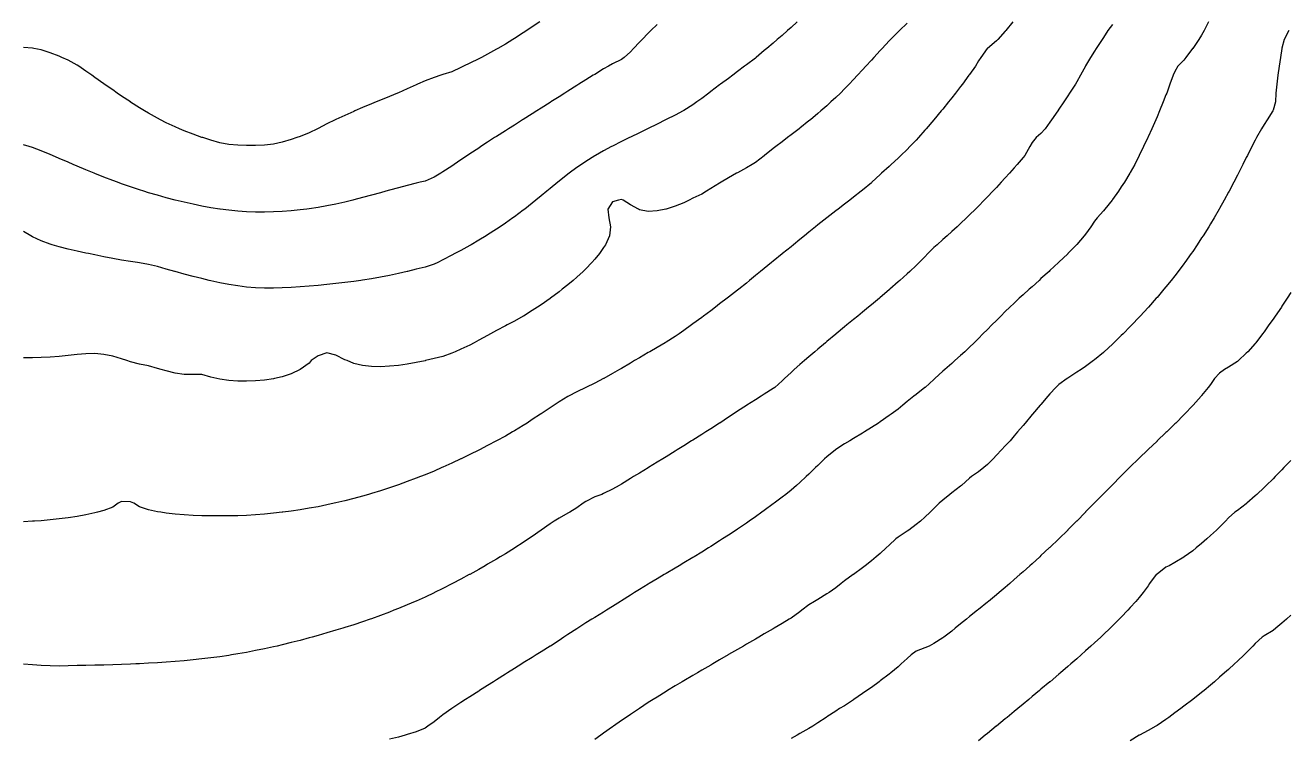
# Model space of a CAD drawing. Extents: x 771911 to 772814, y 1416488 to 1417835.
# Drawn here: x 772277.6 to 772419.2, y 1416984.9 to 1417064.8 of the extents above; entities that cross this region are included whole.
import ezdxf

# ---------------------------------------------------------------- set-up
doc = ezdxf.new("R2010")
doc.units = 0
doc.header["$MEASUREMENT"] = 0
for name, color, linetype in [('747.5', 1, 'CONTINUOUS'), ('748', 1, 'CONTINUOUS'), ('748.5', 1, 'CONTINUOUS'), ('749', 1, 'CONTINUOUS'), ('749.5', 1, 'CONTINUOUS'), ('750', 1, 'CONTINUOUS'), ('750.5', 1, 'CONTINUOUS'), ('751', 1, 'CONTINUOUS'), ('751.5', 1, 'CONTINUOUS'), ('752', 1, 'CONTINUOUS'), ('752.5', 1, 'CONTINUOUS')]:
    doc.layers.add(name, color=color, linetype=linetype)

msp = doc.modelspace()

# ---------------------------------------------------------------- linework, layer by layer
at = {"layer": '747.5', "color": 0, "linetype": 'Continuous'}
msp.add_polyline3d([(772419.43, 1416998.65, 747.5), (772418.95, 1416998.21, 747.5), (772418.43, 1416997.76, 747.5), (772417.75, 1416997.21, 747.5), (772417.43, 1416996.96, 747.5), (772416.43, 1416996.35, 747.5), (772416.22, 1416996.21, 747.5), (772415.43, 1416995.49, 747.5), (772415.16, 1416995.21, 747.5), (772414.43, 1416994.44, 747.5), (772414.19, 1416994.21, 747.5), (772413.43, 1416993.5, 747.5), (772413.11, 1416993.21, 747.5), (772412.43, 1416992.59, 747.5), (772412, 1416992.21, 747.5), (772411.43, 1416991.7, 747.5), (772410.87, 1416991.21, 747.5), (772410.43, 1416990.83, 747.5), (772409.7, 1416990.21, 747.5), (772409.43, 1416990, 747.5), (772408.43, 1416989.21, 747.5), (772408.43, 1416989.21, 747.5), (772407.43, 1416988.45, 747.5), (772407.11, 1416988.21, 747.5), (772406.43, 1416987.7, 747.5), (772405.75, 1416987.21, 747.5), (772405.43, 1416986.98, 747.5), (772404.43, 1416986.29, 747.5), (772404.3, 1416986.21, 747.5), (772403.43, 1416985.72, 747.5), (772402.45, 1416985.21, 747.5), (772402.43, 1416985.2, 747.5), (772401.43, 1416984.56, 747.5)], dxfattribs=at)
at = {"layer": '748', "color": 0, "linetype": 'Continuous'}
msp.add_polyline3d([(772419.43, 1417016.02, 748), (772418.65, 1417015.21, 748), (772418.43, 1417014.98, 748), (772417.67, 1417014.21, 748), (772417.43, 1417013.97, 748), (772416.65, 1417013.21, 748), (772416.43, 1417013, 748), (772415.61, 1417012.21, 748), (772415.43, 1417012.04, 748), (772414.49, 1417011.21, 748), (772414.43, 1417011.16, 748), (772413.43, 1417010.41, 748), (772413.16, 1417010.21, 748), (772412.43, 1417009.57, 748), (772412.11, 1417009.21, 748), (772411.43, 1417008.55, 748), (772411.1, 1417008.21, 748), (772410.43, 1417007.59, 748), (772410.02, 1417007.21, 748), (772409.43, 1417006.71, 748), (772408.83, 1417006.21, 748), (772408.43, 1417005.9, 748), (772407.47, 1417005.21, 748), (772407.43, 1417005.18, 748), (772406.43, 1417004.58, 748), (772405.8, 1417004.21, 748), (772405.43, 1417004.04, 748), (772404.43, 1417003.28, 748), (772404.35, 1417003.21, 748), (772403.59, 1417002.21, 748), (772403.43, 1417001.95, 748), (772402.87, 1417001.21, 748), (772402.43, 1417000.65, 748), (772402.05, 1417000.21, 748), (772401.43, 1416999.51, 748), (772401.15, 1416999.21, 748), (772400.43, 1416998.46, 748), (772400.18, 1416998.21, 748), (772399.43, 1416997.46, 748), (772399.17, 1416997.21, 748), (772398.43, 1416996.5, 748), (772398.12, 1416996.21, 748), (772397.43, 1416995.57, 748), (772397.03, 1416995.21, 748), (772396.43, 1416994.66, 748), (772395.92, 1416994.21, 748), (772395.43, 1416993.78, 748), (772394.78, 1416993.21, 748), (772394.43, 1416992.91, 748), (772393.62, 1416992.21, 748), (772393.43, 1416992.05, 748), (772392.44, 1416991.21, 748), (772392.43, 1416991.2, 748), (772391.43, 1416990.36, 748), (772391.25, 1416990.21, 748), (772390.43, 1416989.53, 748), (772390.05, 1416989.21, 748), (772389.43, 1416988.69, 748), (772388.84, 1416988.21, 748), (772388.43, 1416987.87, 748), (772387.63, 1416987.21, 748), (772387.43, 1416987.04, 748), (772386.43, 1416986.22, 748), (772386.42, 1416986.21, 748), (772385.43, 1416985.41, 748), (772385.18, 1416985.21, 748), (772384.43, 1416984.59, 748)], dxfattribs=at)
at = {"layer": '748.5', "color": 0, "linetype": 'Continuous'}
msp.add_polyline3d([(772419.43, 1417034.83, 748.5), (772419.02, 1417034.21, 748.5), (772418.43, 1417033.32, 748.5), (772418.36, 1417033.21, 748.5), (772417.68, 1417032.21, 748.5), (772417.43, 1417031.86, 748.5), (772416.97, 1417031.21, 748.5), (772416.43, 1417030.45, 748.5), (772416.26, 1417030.21, 748.5), (772415.49, 1417029.21, 748.5), (772415.43, 1417029.14, 748.5), (772414.61, 1417028.21, 748.5), (772414.43, 1417028.03, 748.5), (772413.55, 1417027.21, 748.5), (772413.43, 1417027.1, 748.5), (772412.43, 1417026.49, 748.5), (772411.98, 1417026.21, 748.5), (772411.43, 1417025.82, 748.5), (772410.88, 1417025.21, 748.5), (772410.43, 1417024.55, 748.5), (772410.17, 1417024.21, 748.5), (772409.43, 1417023.3, 748.5), (772409.36, 1417023.21, 748.5), (772408.46, 1417022.21, 748.5), (772408.43, 1417022.18, 748.5), (772407.51, 1417021.21, 748.5), (772407.43, 1417021.13, 748.5), (772406.52, 1417020.21, 748.5), (772406.43, 1417020.12, 748.5), (772405.51, 1417019.21, 748.5), (772405.43, 1417019.14, 748.5), (772404.45, 1417018.21, 748.5), (772404.43, 1417018.19, 748.5), (772403.43, 1417017.23, 748.5), (772403.41, 1417017.21, 748.5), (772402.43, 1417016.27, 748.5), (772402.37, 1417016.21, 748.5), (772401.43, 1417015.29, 748.5), (772401.35, 1417015.21, 748.5), (772400.43, 1417014.3, 748.5), (772400.34, 1417014.21, 748.5), (772399.43, 1417013.29, 748.5), (772399.35, 1417013.21, 748.5), (772398.43, 1417012.28, 748.5), (772398.36, 1417012.21, 748.5), (772397.43, 1417011.26, 748.5), (772397.38, 1417011.21, 748.5), (772396.43, 1417010.24, 748.5), (772396.4, 1417010.21, 748.5), (772395.43, 1417009.22, 748.5), (772395.42, 1417009.21, 748.5), (772394.43, 1417008.22, 748.5), (772394.42, 1417008.21, 748.5), (772393.43, 1417007.23, 748.5), (772393.41, 1417007.21, 748.5), (772392.43, 1417006.27, 748.5), (772392.36, 1417006.21, 748.5), (772391.43, 1417005.34, 748.5), (772391.29, 1417005.21, 748.5), (772390.43, 1417004.43, 748.5), (772390.19, 1417004.21, 748.5), (772389.43, 1417003.53, 748.5), (772389.07, 1417003.21, 748.5), (772388.43, 1417002.65, 748.5), (772387.93, 1417002.21, 748.5), (772387.43, 1417001.78, 748.5), (772386.76, 1417001.21, 748.5), (772386.43, 1417000.93, 748.5), (772385.55, 1417000.21, 748.5), (772385.43, 1417000.11, 748.5), (772384.43, 1416999.31, 748.5), (772384.31, 1416999.21, 748.5), (772383.43, 1416998.5, 748.5), (772383.07, 1416998.21, 748.5), (772382.43, 1416997.7, 748.5), (772381.82, 1416997.21, 748.5), (772381.43, 1416996.89, 748.5), (772380.54, 1416996.21, 748.5), (772380.43, 1416996.13, 748.5), (772379.43, 1416995.49, 748.5), (772378.91, 1416995.21, 748.5), (772378.43, 1416995, 748.5), (772377.43, 1416994.62, 748.5), (772376.87, 1416994.21, 748.5), (772376.43, 1416993.8, 748.5), (772375.77, 1416993.21, 748.5), (772375.43, 1416992.87, 748.5), (772374.62, 1416992.21, 748.5), (772374.43, 1416992.05, 748.5), (772373.43, 1416991.3, 748.5), (772373.31, 1416991.21, 748.5), (772372.43, 1416990.57, 748.5), (772371.9, 1416990.21, 748.5), (772371.43, 1416989.88, 748.5), (772370.46, 1416989.21, 748.5), (772370.43, 1416989.19, 748.5), (772369.43, 1416988.52, 748.5), (772368.86, 1416988.21, 748.5), (772368.43, 1416987.92, 748.5), (772367.43, 1416987.26, 748.5), (772367.37, 1416987.21, 748.5), (772366.43, 1416986.58, 748.5), (772365.85, 1416986.21, 748.5), (772365.43, 1416985.96, 748.5), (772364.43, 1416985.39, 748.5), (772364.11, 1416985.21, 748.5), (772363.43, 1416984.84, 748.5)], dxfattribs=at)
at = {"layer": '749', "color": 0, "linetype": 'Continuous'}
msp.add_polyline3d([(772419.19, 1417064.21, 749), (772418.67, 1417063.21, 749), (772418.43, 1417062.24, 749), (772418.42, 1417062.21, 749), (772418.25, 1417061.21, 749), (772418.11, 1417060.21, 749), (772417.97, 1417059.21, 749), (772417.84, 1417058.21, 749), (772417.75, 1417057.21, 749), (772417.69, 1417056.21, 749), (772417.43, 1417055.29, 749), (772417.4, 1417055.21, 749), (772416.75, 1417054.21, 749), (772416.43, 1417053.7, 749), (772416.14, 1417053.21, 749), (772415.59, 1417052.21, 749), (772415.43, 1417051.92, 749), (772415.06, 1417051.21, 749), (772414.55, 1417050.21, 749), (772414.43, 1417049.97, 749), (772414.05, 1417049.21, 749), (772413.54, 1417048.21, 749), (772413.43, 1417048, 749), (772413.03, 1417047.21, 749), (772412.5, 1417046.21, 749), (772412.43, 1417046.08, 749), (772411.96, 1417045.21, 749), (772411.43, 1417044.26, 749), (772411.4, 1417044.21, 749), (772410.82, 1417043.21, 749), (772410.43, 1417042.56, 749), (772410.22, 1417042.21, 749), (772409.59, 1417041.21, 749), (772409.43, 1417040.96, 749), (772408.94, 1417040.21, 749), (772408.43, 1417039.46, 749), (772408.26, 1417039.21, 749), (772407.55, 1417038.21, 749), (772407.43, 1417038.06, 749), (772406.8, 1417037.21, 749), (772406.43, 1417036.73, 749), (772406.02, 1417036.21, 749), (772405.43, 1417035.48, 749), (772405.21, 1417035.21, 749), (772404.43, 1417034.3, 749), (772404.35, 1417034.21, 749), (772403.46, 1417033.21, 749), (772403.43, 1417033.18, 749), (772402.54, 1417032.21, 749), (772402.43, 1417032.09, 749), (772401.59, 1417031.21, 749), (772401.43, 1417031.04, 749), (772400.62, 1417030.21, 749), (772400.43, 1417030.03, 749), (772399.6, 1417029.21, 749), (772399.43, 1417029.05, 749), (772398.52, 1417028.21, 749), (772398.43, 1417028.13, 749), (772397.43, 1417027.29, 749), (772397.32, 1417027.21, 749), (772396.43, 1417026.56, 749), (772395.92, 1417026.21, 749), (772395.43, 1417025.9, 749), (772394.43, 1417025.26, 749), (772394.36, 1417025.21, 749), (772393.43, 1417024.52, 749), (772393.1, 1417024.21, 749), (772392.43, 1417023.49, 749), (772392.19, 1417023.21, 749), (772391.43, 1417022.3, 749), (772391.34, 1417022.21, 749), (772390.47, 1417021.21, 749), (772390.43, 1417021.16, 749), (772389.64, 1417020.21, 749), (772389.43, 1417019.95, 749), (772388.8, 1417019.21, 749), (772388.43, 1417018.77, 749), (772387.96, 1417018.21, 749), (772387.43, 1417017.65, 749), (772387.01, 1417017.21, 749), (772386.43, 1417016.59, 749), (772386.06, 1417016.21, 749), (772385.43, 1417015.58, 749), (772385.03, 1417015.21, 749), (772384.43, 1417014.73, 749), (772383.66, 1417014.21, 749), (772383.43, 1417014.03, 749), (772382.54, 1417013.21, 749), (772382.43, 1417013.12, 749), (772381.43, 1417012.39, 749), (772381.2, 1417012.21, 749), (772380.43, 1417011.58, 749), (772380.02, 1417011.21, 749), (772379.43, 1417010.62, 749), (772379, 1417010.21, 749), (772378.43, 1417009.67, 749), (772377.92, 1417009.21, 749), (772377.43, 1417008.82, 749), (772376.62, 1417008.21, 749), (772376.43, 1417008.08, 749), (772375.43, 1417007.4, 749), (772375.18, 1417007.21, 749), (772374.43, 1417006.53, 749), (772374.08, 1417006.21, 749), (772373.43, 1417005.59, 749), (772372.96, 1417005.21, 749), (772372.43, 1417004.76, 749), (772371.72, 1417004.21, 749), (772371.43, 1417003.99, 749), (772370.43, 1417003.24, 749), (772370.38, 1417003.21, 749), (772369.43, 1417002.5, 749), (772369.05, 1417002.21, 749), (772368.43, 1417001.75, 749), (772367.68, 1417001.21, 749), (772367.43, 1417001.05, 749), (772366.43, 1417000.44, 749), (772366.06, 1417000.21, 749), (772365.43, 1416999.81, 749), (772364.64, 1416999.21, 749), (772364.43, 1416999.04, 749), (772363.43, 1416998.33, 749), (772363.22, 1416998.21, 749), (772362.43, 1416997.72, 749), (772361.55, 1416997.21, 749), (772361.43, 1416997.14, 749), (772360.43, 1416996.56, 749), (772359.83, 1416996.21, 749), (772359.43, 1416995.98, 749), (772358.43, 1416995.4, 749), (772358.11, 1416995.21, 749), (772357.43, 1416994.82, 749), (772356.43, 1416994.24, 749), (772356.38, 1416994.21, 749), (772355.43, 1416993.66, 749), (772354.66, 1416993.21, 749), (772354.43, 1416993.08, 749), (772353.43, 1416992.5, 749), (772352.94, 1416992.21, 749), (772352.43, 1416991.91, 749), (772351.43, 1416991.32, 749), (772351.24, 1416991.21, 749), (772350.43, 1416990.73, 749), (772349.58, 1416990.21, 749), (772349.43, 1416990.12, 749), (772348.43, 1416989.49, 749), (772347.98, 1416989.21, 749), (772347.43, 1416988.86, 749), (772346.44, 1416988.21, 749), (772346.43, 1416988.2, 749), (772345.43, 1416987.54, 749), (772344.95, 1416987.21, 749), (772344.43, 1416986.85, 749), (772343.52, 1416986.21, 749), (772343.43, 1416986.15, 749), (772342.43, 1416985.42, 749), (772342.13, 1416985.21, 749), (772341.43, 1416984.72, 749)], dxfattribs=at)
at = {"layer": '749.5', "color": 0, "linetype": 'Continuous'}
msp.add_polyline3d([(772410.21, 1417065.21, 749.5), (772409.72, 1417064.21, 749.5), (772409.43, 1417063.72, 749.5), (772409.1, 1417063.21, 749.5), (772408.43, 1417062.22, 749.5), (772408.42, 1417062.21, 749.5), (772407.65, 1417061.21, 749.5), (772407.43, 1417060.91, 749.5), (772406.77, 1417060.21, 749.5), (772406.43, 1417059.63, 749.5), (772406.24, 1417059.21, 749.5), (772405.88, 1417058.21, 749.5), (772405.51, 1417057.21, 749.5), (772405.43, 1417057.01, 749.5), (772405.13, 1417056.21, 749.5), (772404.72, 1417055.21, 749.5), (772404.43, 1417054.54, 749.5), (772404.29, 1417054.21, 749.5), (772403.85, 1417053.21, 749.5), (772403.43, 1417052.3, 749.5), (772403.39, 1417052.21, 749.5), (772402.92, 1417051.21, 749.5), (772402.44, 1417050.21, 749.5), (772402.43, 1417050.2, 749.5), (772401.94, 1417049.21, 749.5), (772401.43, 1417048.3, 749.5), (772401.38, 1417048.21, 749.5), (772400.77, 1417047.21, 749.5), (772400.43, 1417046.69, 749.5), (772400.11, 1417046.21, 749.5), (772399.43, 1417045.27, 749.5), (772399.39, 1417045.21, 749.5), (772398.58, 1417044.21, 749.5), (772398.43, 1417044.02, 749.5), (772397.71, 1417043.21, 749.5), (772397.43, 1417042.84, 749.5), (772397.02, 1417042.21, 749.5), (772396.43, 1417041.4, 749.5), (772396.28, 1417041.21, 749.5), (772395.43, 1417040.24, 749.5), (772395.4, 1417040.21, 749.5), (772394.44, 1417039.21, 749.5), (772394.43, 1417039.2, 749.5), (772393.43, 1417038.26, 749.5), (772393.38, 1417038.21, 749.5), (772392.43, 1417037.31, 749.5), (772392.33, 1417037.21, 749.5), (772391.43, 1417036.4, 749.5), (772391.22, 1417036.21, 749.5), (772390.43, 1417035.5, 749.5), (772390.11, 1417035.21, 749.5), (772389.43, 1417034.6, 749.5), (772389, 1417034.21, 749.5), (772388.43, 1417033.67, 749.5), (772387.95, 1417033.21, 749.5), (772387.43, 1417032.7, 749.5), (772386.94, 1417032.21, 749.5), (772386.43, 1417031.7, 749.5), (772385.94, 1417031.21, 749.5), (772385.43, 1417030.71, 749.5), (772384.93, 1417030.21, 749.5), (772384.43, 1417029.7, 749.5), (772383.93, 1417029.21, 749.5), (772383.43, 1417028.72, 749.5), (772382.89, 1417028.21, 749.5), (772382.43, 1417027.78, 749.5), (772381.78, 1417027.21, 749.5), (772381.43, 1417026.9, 749.5), (772380.64, 1417026.21, 749.5), (772380.43, 1417026.02, 749.5), (772379.55, 1417025.21, 749.5), (772379.43, 1417025.1, 749.5), (772378.44, 1417024.21, 749.5), (772378.43, 1417024.2, 749.5), (772377.43, 1417023.4, 749.5), (772377.19, 1417023.21, 749.5), (772376.43, 1417022.62, 749.5), (772375.94, 1417022.21, 749.5), (772375.43, 1417021.78, 749.5), (772374.66, 1417021.21, 749.5), (772374.43, 1417021.04, 749.5), (772373.43, 1417020.35, 749.5), (772373.22, 1417020.21, 749.5), (772372.43, 1417019.7, 749.5), (772371.66, 1417019.21, 749.5), (772371.43, 1417019.07, 749.5), (772370.43, 1417018.47, 749.5), (772370.01, 1417018.21, 749.5), (772369.43, 1417017.89, 749.5), (772368.43, 1417017.23, 749.5), (772368.41, 1417017.21, 749.5), (772367.43, 1417016.42, 749.5), (772367.19, 1417016.21, 749.5), (772366.43, 1417015.46, 749.5), (772366.15, 1417015.21, 749.5), (772365.43, 1417014.49, 749.5), (772365.12, 1417014.21, 749.5), (772364.43, 1417013.56, 749.5), (772364.03, 1417013.21, 749.5), (772363.43, 1417012.67, 749.5), (772362.85, 1417012.21, 749.5), (772362.43, 1417011.89, 749.5), (772361.52, 1417011.21, 749.5), (772361.43, 1417011.14, 749.5), (772360.43, 1417010.41, 749.5), (772360.15, 1417010.21, 749.5), (772359.43, 1417009.7, 749.5), (772358.73, 1417009.21, 749.5), (772358.43, 1417009, 749.5), (772357.43, 1417008.32, 749.5), (772357.27, 1417008.21, 749.5), (772356.43, 1417007.65, 749.5), (772355.75, 1417007.21, 749.5), (772355.43, 1417007, 749.5), (772354.43, 1417006.37, 749.5), (772354.18, 1417006.21, 749.5), (772353.43, 1417005.74, 749.5), (772352.56, 1417005.21, 749.5), (772352.43, 1417005.13, 749.5), (772351.43, 1417004.52, 749.5), (772350.9, 1417004.21, 749.5), (772350.43, 1417003.93, 749.5), (772349.43, 1417003.33, 749.5), (772349.22, 1417003.21, 749.5), (772348.43, 1417002.74, 749.5), (772347.53, 1417002.21, 749.5), (772347.43, 1417002.15, 749.5), (772346.43, 1417001.54, 749.5), (772345.89, 1417001.21, 749.5), (772345.43, 1417000.92, 749.5), (772344.43, 1417000.28, 749.5), (772344.31, 1417000.21, 749.5), (772343.43, 1416999.64, 749.5), (772342.75, 1416999.21, 749.5), (772342.43, 1416999.01, 749.5), (772341.43, 1416998.4, 749.5), (772341.11, 1416998.21, 749.5), (772340.43, 1416997.79, 749.5), (772339.53, 1416997.21, 749.5), (772339.43, 1416997.15, 749.5), (772338.43, 1416996.49, 749.5), (772337.99, 1416996.21, 749.5), (772337.43, 1416995.84, 749.5), (772336.46, 1416995.21, 749.5), (772336.43, 1416995.19, 749.5), (772335.43, 1416994.56, 749.5), (772334.88, 1416994.21, 749.5), (772334.43, 1416993.93, 749.5), (772333.43, 1416993.31, 749.5), (772333.26, 1416993.21, 749.5), (772332.43, 1416992.69, 749.5), (772331.67, 1416992.21, 749.5), (772331.43, 1416992.06, 749.5), (772330.43, 1416991.42, 749.5), (772330.09, 1416991.21, 749.5), (772329.43, 1416990.79, 749.5), (772328.52, 1416990.21, 749.5), (772328.43, 1416990.15, 749.5), (772327.43, 1416989.52, 749.5), (772326.94, 1416989.21, 749.5), (772326.43, 1416988.88, 749.5), (772325.43, 1416988.22, 749.5), (772325.41, 1416988.21, 749.5), (772324.43, 1416987.51, 749.5), (772324.06, 1416987.21, 749.5), (772323.43, 1416986.72, 749.5), (772322.75, 1416986.21, 749.5), (772322.43, 1416986.01, 749.5), (772321.43, 1416985.58, 749.5), (772320.43, 1416985.28, 749.5), (772320.19, 1416985.21, 749.5), (772319.43, 1416985, 749.5), (772318.43, 1416984.77, 749.5)], dxfattribs=at)
at = {"layer": '750', "color": 0, "linetype": 'Continuous'}
msp.add_polyline3d([(772399.43, 1417064.91, 750), (772398.93, 1417064.21, 750), (772398.43, 1417063.43, 750), (772398.29, 1417063.21, 750), (772397.62, 1417062.21, 750), (772397.43, 1417061.92, 750), (772396.98, 1417061.21, 750), (772396.43, 1417060.26, 750), (772396.4, 1417060.21, 750), (772395.85, 1417059.21, 750), (772395.43, 1417058.47, 750), (772395.28, 1417058.21, 750), (772394.64, 1417057.21, 750), (772394.43, 1417056.89, 750), (772393.97, 1417056.21, 750), (772393.43, 1417055.4, 750), (772393.3, 1417055.21, 750), (772392.62, 1417054.21, 750), (772392.43, 1417053.94, 750), (772391.9, 1417053.21, 750), (772391.43, 1417052.69, 750), (772390.89, 1417052.21, 750), (772390.43, 1417051.65, 750), (772390.17, 1417051.21, 750), (772389.61, 1417050.21, 750), (772389.43, 1417049.99, 750), (772388.77, 1417049.21, 750), (772388.43, 1417048.82, 750), (772387.89, 1417048.21, 750), (772387.43, 1417047.7, 750), (772386.98, 1417047.21, 750), (772386.43, 1417046.61, 750), (772386.04, 1417046.21, 750), (772385.43, 1417045.59, 750), (772385.07, 1417045.21, 750), (772384.43, 1417044.54, 750), (772384.11, 1417044.21, 750), (772383.43, 1417043.55, 750), (772383.08, 1417043.21, 750), (772382.43, 1417042.6, 750), (772382.02, 1417042.21, 750), (772381.43, 1417041.67, 750), (772380.92, 1417041.21, 750), (772380.43, 1417040.78, 750), (772379.8, 1417040.21, 750), (772379.43, 1417039.88, 750), (772378.76, 1417039.21, 750), (772378.43, 1417038.86, 750), (772377.78, 1417038.21, 750), (772377.43, 1417037.87, 750), (772376.73, 1417037.21, 750), (772376.43, 1417036.93, 750), (772375.63, 1417036.21, 750), (772375.43, 1417036.03, 750), (772374.49, 1417035.21, 750), (772374.43, 1417035.15, 750), (772373.43, 1417034.3, 750), (772373.32, 1417034.21, 750), (772372.43, 1417033.47, 750), (772372.12, 1417033.21, 750), (772371.43, 1417032.64, 750), (772370.91, 1417032.21, 750), (772370.43, 1417031.82, 750), (772369.69, 1417031.21, 750), (772369.43, 1417031, 750), (772368.48, 1417030.21, 750), (772368.43, 1417030.17, 750), (772367.43, 1417029.34, 750), (772367.28, 1417029.21, 750), (772366.43, 1417028.5, 750), (772366.09, 1417028.21, 750), (772365.43, 1417027.64, 750), (772364.93, 1417027.21, 750), (772364.43, 1417026.78, 750), (772363.78, 1417026.21, 750), (772363.43, 1417025.89, 750), (772362.7, 1417025.21, 750), (772362.43, 1417024.95, 750), (772361.6, 1417024.21, 750), (772361.43, 1417024.08, 750), (772360.43, 1417023.44, 750), (772360.07, 1417023.21, 750), (772359.43, 1417022.82, 750), (772358.46, 1417022.21, 750), (772358.43, 1417022.19, 750), (772357.43, 1417021.54, 750), (772356.94, 1417021.21, 750), (772356.43, 1417020.87, 750), (772355.44, 1417020.21, 750), (772355.43, 1417020.2, 750), (772354.43, 1417019.55, 750), (772353.89, 1417019.21, 750), (772353.43, 1417018.92, 750), (772352.43, 1417018.3, 750), (772352.29, 1417018.21, 750), (772351.43, 1417017.67, 750), (772350.67, 1417017.21, 750), (772350.43, 1417017.05, 750), (772349.43, 1417016.43, 750), (772349.07, 1417016.21, 750), (772348.43, 1417015.81, 750), (772347.44, 1417015.21, 750), (772347.43, 1417015.2, 750), (772346.43, 1417014.6, 750), (772345.79, 1417014.21, 750), (772345.43, 1417013.98, 750), (772344.43, 1417013.37, 750), (772344.16, 1417013.21, 750), (772343.43, 1417012.8, 750), (772342.43, 1417012.3, 750), (772342.23, 1417012.21, 750), (772341.43, 1417011.94, 750), (772340.43, 1417011.4, 750), (772340.14, 1417011.21, 750), (772339.43, 1417010.7, 750), (772338.63, 1417010.21, 750), (772338.43, 1417010.1, 750), (772337.43, 1417009.56, 750), (772336.88, 1417009.21, 750), (772336.43, 1417008.9, 750), (772335.45, 1417008.21, 750), (772335.43, 1417008.19, 750), (772334.43, 1417007.48, 750), (772334.02, 1417007.21, 750), (772333.43, 1417006.82, 750), (772332.48, 1417006.21, 750), (772332.43, 1417006.17, 750), (772331.43, 1417005.56, 750), (772330.85, 1417005.21, 750), (772330.43, 1417004.96, 750), (772329.43, 1417004.37, 750), (772329.15, 1417004.21, 750), (772328.43, 1417003.8, 750), (772327.43, 1417003.24, 750), (772327.37, 1417003.21, 750), (772326.43, 1417002.7, 750), (772325.5, 1417002.21, 750), (772325.43, 1417002.17, 750), (772324.43, 1417001.67, 750), (772323.5, 1417001.21, 750), (772323.43, 1417001.17, 750), (772322.43, 1417000.7, 750), (772321.43, 1417000.25, 750), (772321.33, 1417000.21, 750), (772320.43, 1416999.82, 750), (772319.43, 1416999.4, 750), (772318.94, 1416999.21, 750), (772318.43, 1416999.01, 750), (772317.43, 1416998.63, 750), (772316.43, 1416998.27, 750), (772316.26, 1416998.21, 750), (772315.43, 1416997.92, 750), (772314.43, 1416997.59, 750), (772313.43, 1416997.27, 750), (772313.21, 1416997.21, 750), (772312.43, 1416996.97, 750), (772311.43, 1416996.67, 750), (772310.43, 1416996.39, 750), (772309.78, 1416996.21, 750), (772309.43, 1416996.11, 750), (772308.43, 1416995.84, 750), (772307.43, 1416995.59, 750), (772306.43, 1416995.35, 750), (772305.84, 1416995.21, 750), (772305.43, 1416995.11, 750), (772304.43, 1416994.89, 750), (772303.43, 1416994.69, 750), (772302.43, 1416994.5, 750), (772301.43, 1416994.32, 750), (772300.73, 1416994.21, 750), (772300.43, 1416994.16, 750), (772299.43, 1416994.01, 750), (772298.43, 1416993.88, 750), (772297.43, 1416993.76, 750), (772296.43, 1416993.65, 750), (772295.43, 1416993.56, 750), (772294.43, 1416993.47, 750), (772293.43, 1416993.4, 750), (772292.43, 1416993.33, 750), (772291.43, 1416993.28, 750), (772290.43, 1416993.22, 750), (772290.03, 1416993.21, 750), (772289.43, 1416993.18, 750), (772288.43, 1416993.14, 750), (772287.43, 1416993.11, 750), (772286.43, 1416993.08, 750), (772285.43, 1416993.06, 750), (772284.43, 1416993.04, 750), (772283.43, 1416993.02, 750), (772282.43, 1416992.99, 750), (772281.43, 1416992.96, 750), (772280.43, 1416992.97, 750), (772279.43, 1416993.01, 750), (772278.43, 1416993.11, 750), (772277.43, 1416993.18, 750)], dxfattribs=at)
at = {"layer": '750.5', "color": 0, "linetype": 'Continuous'}
msp.add_polyline3d([(772388.29, 1417065.21, 750.5), (772387.48, 1417064.21, 750.5), (772387.43, 1417064.15, 750.5), (772386.58, 1417063.21, 750.5), (772386.43, 1417063.08, 750.5), (772385.43, 1417062.22, 750.5), (772385.41, 1417062.21, 750.5), (772384.68, 1417061.21, 750.5), (772384.43, 1417060.81, 750.5), (772384.08, 1417060.21, 750.5), (772383.43, 1417059.31, 750.5), (772383.36, 1417059.21, 750.5), (772382.62, 1417058.21, 750.5), (772382.43, 1417057.96, 750.5), (772381.86, 1417057.21, 750.5), (772381.43, 1417056.67, 750.5), (772381.07, 1417056.21, 750.5), (772380.43, 1417055.42, 750.5), (772380.26, 1417055.21, 750.5), (772379.43, 1417054.22, 750.5), (772379.42, 1417054.21, 750.5), (772378.57, 1417053.21, 750.5), (772378.43, 1417053.05, 750.5), (772377.69, 1417052.21, 750.5), (772377.43, 1417051.93, 750.5), (772376.74, 1417051.21, 750.5), (772376.43, 1417050.89, 750.5), (772375.74, 1417050.21, 750.5), (772375.43, 1417049.91, 750.5), (772374.66, 1417049.21, 750.5), (772374.43, 1417048.99, 750.5), (772373.57, 1417048.21, 750.5), (772373.43, 1417048.08, 750.5), (772372.48, 1417047.21, 750.5), (772372.43, 1417047.16, 750.5), (772371.43, 1417046.33, 750.5), (772371.28, 1417046.21, 750.5), (772370.43, 1417045.54, 750.5), (772370, 1417045.21, 750.5), (772369.43, 1417044.76, 750.5), (772368.71, 1417044.21, 750.5), (772368.43, 1417043.99, 750.5), (772367.43, 1417043.21, 750.5), (772367.42, 1417043.21, 750.5), (772366.43, 1417042.42, 750.5), (772366.16, 1417042.21, 750.5), (772365.43, 1417041.62, 750.5), (772364.93, 1417041.21, 750.5), (772364.43, 1417040.8, 750.5), (772363.71, 1417040.21, 750.5), (772363.43, 1417039.98, 750.5), (772362.48, 1417039.21, 750.5), (772362.43, 1417039.17, 750.5), (772361.43, 1417038.36, 750.5), (772361.24, 1417038.21, 750.5), (772360.43, 1417037.55, 750.5), (772360.01, 1417037.21, 750.5), (772359.43, 1417036.74, 750.5), (772358.79, 1417036.21, 750.5), (772358.43, 1417035.91, 750.5), (772357.56, 1417035.21, 750.5), (772357.43, 1417035.11, 750.5), (772356.43, 1417034.33, 750.5), (772356.27, 1417034.21, 750.5), (772355.43, 1417033.57, 750.5), (772354.96, 1417033.21, 750.5), (772354.43, 1417032.81, 750.5), (772353.63, 1417032.21, 750.5), (772353.43, 1417032.06, 750.5), (772352.43, 1417031.32, 750.5), (772352.29, 1417031.21, 750.5), (772351.43, 1417030.58, 750.5), (772350.89, 1417030.21, 750.5), (772350.43, 1417029.9, 750.5), (772349.43, 1417029.28, 750.5), (772349.31, 1417029.21, 750.5), (772348.43, 1417028.69, 750.5), (772347.6, 1417028.21, 750.5), (772347.43, 1417028.11, 750.5), (772346.43, 1417027.52, 750.5), (772345.9, 1417027.21, 750.5), (772345.43, 1417026.93, 750.5), (772344.43, 1417026.34, 750.5), (772344.21, 1417026.21, 750.5), (772343.43, 1417025.75, 750.5), (772342.45, 1417025.21, 750.5), (772342.43, 1417025.2, 750.5), (772341.43, 1417024.69, 750.5), (772340.45, 1417024.21, 750.5), (772340.43, 1417024.2, 750.5), (772339.43, 1417023.7, 750.5), (772338.5, 1417023.21, 750.5), (772338.43, 1417023.17, 750.5), (772337.43, 1417022.57, 750.5), (772336.88, 1417022.21, 750.5), (772336.43, 1417021.92, 750.5), (772335.43, 1417021.25, 750.5), (772335.37, 1417021.21, 750.5), (772334.43, 1417020.59, 750.5), (772333.85, 1417020.21, 750.5), (772333.43, 1417019.94, 750.5), (772332.43, 1417019.33, 750.5), (772332.22, 1417019.21, 750.5), (772331.43, 1417018.75, 750.5), (772330.43, 1417018.21, 750.5), (772330.43, 1417018.21, 750.5), (772329.43, 1417017.68, 750.5), (772328.51, 1417017.21, 750.5), (772328.43, 1417017.17, 750.5), (772327.43, 1417016.67, 750.5), (772326.48, 1417016.21, 750.5), (772326.43, 1417016.18, 750.5), (772325.43, 1417015.72, 750.5), (772324.43, 1417015.27, 750.5), (772324.29, 1417015.21, 750.5), (772323.43, 1417014.83, 750.5), (772322.43, 1417014.42, 750.5), (772321.9, 1417014.21, 750.5), (772321.43, 1417014.02, 750.5), (772320.43, 1417013.64, 750.5), (772319.43, 1417013.28, 750.5), (772319.22, 1417013.21, 750.5), (772318.43, 1417012.94, 750.5), (772317.43, 1417012.61, 750.5), (772316.43, 1417012.3, 750.5), (772316.1, 1417012.21, 750.5), (772315.43, 1417012.01, 750.5), (772314.43, 1417011.74, 750.5), (772313.43, 1417011.49, 750.5), (772312.43, 1417011.25, 750.5), (772312.23, 1417011.21, 750.5), (772311.43, 1417011.03, 750.5), (772310.43, 1417010.83, 750.5), (772309.43, 1417010.65, 750.5), (772308.43, 1417010.48, 750.5), (772307.43, 1417010.33, 750.5), (772306.48, 1417010.21, 750.5), (772306.43, 1417010.2, 750.5), (772305.43, 1417010.09, 750.5), (772304.43, 1417010, 750.5), (772303.43, 1417009.92, 750.5), (772302.43, 1417009.86, 750.5), (772301.43, 1417009.82, 750.5), (772300.43, 1417009.8, 750.5), (772299.43, 1417009.79, 750.5), (772298.43, 1417009.8, 750.5), (772297.43, 1417009.82, 750.5), (772296.43, 1417009.86, 750.5), (772295.43, 1417009.92, 750.5), (772294.43, 1417010, 750.5), (772293.43, 1417010.12, 750.5), (772292.83, 1417010.21, 750.5), (772292.43, 1417010.27, 750.5), (772291.43, 1417010.47, 750.5), (772290.43, 1417010.8, 750.5), (772289.79, 1417011.21, 750.5), (772289.43, 1417011.38, 750.5), (772288.43, 1417011.4, 750.5), (772288.06, 1417011.21, 750.5), (772287.43, 1417010.78, 750.5), (772286.43, 1417010.4, 750.5), (772285.71, 1417010.21, 750.5), (772285.43, 1417010.13, 750.5), (772284.43, 1417009.92, 750.5), (772283.43, 1417009.74, 750.5), (772282.43, 1417009.59, 750.5), (772281.43, 1417009.46, 750.5), (772280.43, 1417009.35, 750.5), (772279.43, 1417009.26, 750.5), (772278.67, 1417009.21, 750.5), (772278.43, 1417009.19, 750.5), (772277.43, 1417009.14, 750.5)], dxfattribs=at)
at = {"layer": '751', "color": 0, "linetype": 'Continuous'}
msp.add_polyline3d([(772376.43, 1417065.03, 751), (772375.57, 1417064.21, 751), (772375.43, 1417064.07, 751), (772374.56, 1417063.21, 751), (772374.43, 1417063.07, 751), (772373.63, 1417062.21, 751), (772373.43, 1417061.99, 751), (772372.71, 1417061.21, 751), (772372.43, 1417060.9, 751), (772371.8, 1417060.21, 751), (772371.43, 1417059.8, 751), (772370.89, 1417059.21, 751), (772370.43, 1417058.72, 751), (772369.95, 1417058.21, 751), (772369.43, 1417057.68, 751), (772368.96, 1417057.21, 751), (772368.43, 1417056.7, 751), (772367.9, 1417056.21, 751), (772367.43, 1417055.78, 751), (772366.77, 1417055.21, 751), (772366.43, 1417054.92, 751), (772365.59, 1417054.21, 751), (772365.43, 1417054.08, 751), (772364.43, 1417053.28, 751), (772364.34, 1417053.21, 751), (772363.43, 1417052.51, 751), (772363.04, 1417052.21, 751), (772362.43, 1417051.75, 751), (772361.72, 1417051.21, 751), (772361.43, 1417050.99, 751), (772360.45, 1417050.21, 751), (772360.43, 1417050.19, 751), (772359.43, 1417049.44, 751), (772359.07, 1417049.21, 751), (772358.43, 1417048.82, 751), (772357.43, 1417048.27, 751), (772357.32, 1417048.21, 751), (772356.43, 1417047.69, 751), (772355.59, 1417047.21, 751), (772355.43, 1417047.12, 751), (772354.43, 1417046.5, 751), (772353.95, 1417046.21, 751), (772353.43, 1417045.88, 751), (772352.43, 1417045.42, 751), (772352.03, 1417045.21, 751), (772351.43, 1417044.92, 751), (772350.43, 1417044.51, 751), (772349.43, 1417044.21, 751), (772349.4, 1417044.21, 751), (772348.43, 1417043.99, 751), (772347.43, 1417043.92, 751), (772346.43, 1417044.13, 751), (772346.34, 1417044.21, 751), (772345.43, 1417044.66, 751), (772344.63, 1417045.21, 751), (772344.43, 1417045.27, 751), (772344.11, 1417045.21, 751), (772343.43, 1417045, 751), (772342.91, 1417044.21, 751), (772343, 1417043.21, 751), (772343.19, 1417042.21, 751), (772343.08, 1417041.21, 751), (772342.64, 1417040.21, 751), (772342.43, 1417039.91, 751), (772341.97, 1417039.21, 751), (772341.43, 1417038.57, 751), (772341.12, 1417038.21, 751), (772340.43, 1417037.5, 751), (772340.13, 1417037.21, 751), (772339.43, 1417036.57, 751), (772339.02, 1417036.21, 751), (772338.43, 1417035.72, 751), (772337.79, 1417035.21, 751), (772337.43, 1417034.93, 751), (772336.46, 1417034.21, 751), (772336.43, 1417034.19, 751), (772335.43, 1417033.48, 751), (772335.02, 1417033.21, 751), (772334.43, 1417032.82, 751), (772333.44, 1417032.21, 751), (772333.43, 1417032.2, 751), (772332.43, 1417031.64, 751), (772331.64, 1417031.21, 751), (772331.43, 1417031.1, 751), (772330.43, 1417030.57, 751), (772329.76, 1417030.21, 751), (772329.43, 1417030.03, 751), (772328.43, 1417029.49, 751), (772327.91, 1417029.21, 751), (772327.43, 1417028.95, 751), (772326.43, 1417028.48, 751), (772325.78, 1417028.21, 751), (772325.43, 1417028.05, 751), (772324.43, 1417027.68, 751), (772323.43, 1417027.43, 751), (772322.46, 1417027.21, 751), (772322.43, 1417027.2, 751), (772321.43, 1417026.99, 751), (772320.43, 1417026.81, 751), (772319.43, 1417026.66, 751), (772318.43, 1417026.57, 751), (772317.43, 1417026.52, 751), (772316.43, 1417026.55, 751), (772315.43, 1417026.65, 751), (772314.43, 1417026.88, 751), (772313.69, 1417027.21, 751), (772313.43, 1417027.3, 751), (772312.43, 1417027.83, 751), (772311.43, 1417028.1, 751), (772310.43, 1417027.75, 751), (772309.67, 1417027.21, 751), (772309.43, 1417026.91, 751), (772308.43, 1417026.21, 751), (772308.42, 1417026.21, 751), (772307.43, 1417025.73, 751), (772306.43, 1417025.4, 751), (772305.55, 1417025.21, 751), (772305.43, 1417025.18, 751), (772304.43, 1417025.02, 751), (772303.43, 1417024.93, 751), (772302.43, 1417024.89, 751), (772301.43, 1417024.91, 751), (772300.43, 1417024.98, 751), (772299.43, 1417025.12, 751), (772299.08, 1417025.21, 751), (772298.43, 1417025.36, 751), (772297.43, 1417025.64, 751), (772296.43, 1417025.67, 751), (772295.43, 1417025.65, 751), (772294.43, 1417025.79, 751), (772293.43, 1417026.06, 751), (772292.85, 1417026.21, 751), (772292.43, 1417026.34, 751), (772291.43, 1417026.61, 751), (772290.43, 1417026.81, 751), (772289.43, 1417027.07, 751), (772289.03, 1417027.21, 751), (772288.43, 1417027.41, 751), (772287.43, 1417027.7, 751), (772286.43, 1417027.91, 751), (772285.43, 1417027.99, 751), (772284.43, 1417027.97, 751), (772283.43, 1417027.88, 751), (772282.43, 1417027.78, 751), (772281.43, 1417027.68, 751), (772280.43, 1417027.61, 751), (772279.43, 1417027.56, 751), (772278.43, 1417027.53, 751), (772277.43, 1417027.52, 751)], dxfattribs=at)
at = {"layer": '751.5', "color": 0, "linetype": 'Continuous'}
msp.add_polyline3d([(772364.1, 1417065.21, 751.5), (772363.43, 1417064.57, 751.5), (772363.02, 1417064.21, 751.5), (772362.43, 1417063.67, 751.5), (772361.89, 1417063.21, 751.5), (772361.43, 1417062.81, 751.5), (772360.71, 1417062.21, 751.5), (772360.43, 1417061.97, 751.5), (772359.51, 1417061.21, 751.5), (772359.43, 1417061.14, 751.5), (772358.43, 1417060.36, 751.5), (772358.22, 1417060.21, 751.5), (772357.43, 1417059.62, 751.5), (772356.89, 1417059.21, 751.5), (772356.43, 1417058.86, 751.5), (772355.53, 1417058.21, 751.5), (772355.43, 1417058.13, 751.5), (772354.43, 1417057.4, 751.5), (772354.21, 1417057.21, 751.5), (772353.43, 1417056.61, 751.5), (772352.89, 1417056.21, 751.5), (772352.43, 1417055.88, 751.5), (772351.43, 1417055.27, 751.5), (772351.33, 1417055.21, 751.5), (772350.43, 1417054.75, 751.5), (772349.43, 1417054.24, 751.5), (772349.37, 1417054.21, 751.5), (772348.43, 1417053.74, 751.5), (772347.43, 1417053.24, 751.5), (772347.36, 1417053.21, 751.5), (772346.43, 1417052.75, 751.5), (772345.43, 1417052.26, 751.5), (772345.32, 1417052.21, 751.5), (772344.43, 1417051.78, 751.5), (772343.43, 1417051.27, 751.5), (772343.32, 1417051.21, 751.5), (772342.43, 1417050.74, 751.5), (772341.51, 1417050.21, 751.5), (772341.43, 1417050.16, 751.5), (772340.43, 1417049.54, 751.5), (772339.94, 1417049.21, 751.5), (772339.43, 1417048.85, 751.5), (772338.56, 1417048.21, 751.5), (772338.43, 1417048.11, 751.5), (772337.43, 1417047.32, 751.5), (772337.29, 1417047.21, 751.5), (772336.43, 1417046.5, 751.5), (772336.07, 1417046.21, 751.5), (772335.43, 1417045.67, 751.5), (772334.85, 1417045.21, 751.5), (772334.43, 1417044.87, 751.5), (772333.59, 1417044.21, 751.5), (772333.43, 1417044.09, 751.5), (772332.43, 1417043.34, 751.5), (772332.25, 1417043.21, 751.5), (772331.43, 1417042.62, 751.5), (772330.82, 1417042.21, 751.5), (772330.43, 1417041.95, 751.5), (772329.43, 1417041.31, 751.5), (772329.27, 1417041.21, 751.5), (772328.43, 1417040.7, 751.5), (772327.58, 1417040.21, 751.5), (772327.43, 1417040.12, 751.5), (772326.43, 1417039.57, 751.5), (772325.75, 1417039.21, 751.5), (772325.43, 1417039.04, 751.5), (772324.43, 1417038.51, 751.5), (772323.84, 1417038.21, 751.5), (772323.43, 1417038.01, 751.5), (772322.43, 1417037.69, 751.5), (772321.43, 1417037.45, 751.5), (772320.47, 1417037.21, 751.5), (772320.43, 1417037.2, 751.5), (772319.43, 1417036.97, 751.5), (772318.43, 1417036.76, 751.5), (772317.43, 1417036.57, 751.5), (772316.43, 1417036.39, 751.5), (772315.43, 1417036.24, 751.5), (772315.23, 1417036.21, 751.5), (772314.43, 1417036.1, 751.5), (772313.43, 1417035.97, 751.5), (772312.43, 1417035.86, 751.5), (772311.43, 1417035.75, 751.5), (772310.43, 1417035.65, 751.5), (772309.43, 1417035.56, 751.5), (772308.43, 1417035.48, 751.5), (772307.43, 1417035.41, 751.5), (772306.43, 1417035.36, 751.5), (772305.43, 1417035.34, 751.5), (772304.43, 1417035.35, 751.5), (772303.43, 1417035.38, 751.5), (772302.43, 1417035.46, 751.5), (772301.43, 1417035.58, 751.5), (772300.43, 1417035.74, 751.5), (772299.43, 1417035.94, 751.5), (772298.43, 1417036.16, 751.5), (772298.25, 1417036.21, 751.5), (772297.43, 1417036.4, 751.5), (772296.43, 1417036.65, 751.5), (772295.43, 1417036.92, 751.5), (772294.43, 1417037.2, 751.5), (772294.4, 1417037.21, 751.5), (772293.43, 1417037.48, 751.5), (772292.43, 1417037.75, 751.5), (772291.43, 1417037.99, 751.5), (772290.43, 1417038.17, 751.5), (772290.22, 1417038.21, 751.5), (772289.43, 1417038.33, 751.5), (772288.43, 1417038.48, 751.5), (772287.43, 1417038.65, 751.5), (772286.43, 1417038.85, 751.5), (772285.43, 1417039.06, 751.5), (772284.72, 1417039.21, 751.5), (772284.43, 1417039.27, 751.5), (772283.43, 1417039.49, 751.5), (772282.43, 1417039.71, 751.5), (772281.43, 1417039.97, 751.5), (772280.63, 1417040.21, 751.5), (772280.43, 1417040.27, 751.5), (772279.43, 1417040.64, 751.5), (772278.43, 1417041.1, 751.5), (772278.26, 1417041.21, 751.5), (772277.43, 1417041.69, 751.5)], dxfattribs=at)
at = {"layer": '752', "color": 0, "linetype": 'Continuous'}
msp.add_polyline3d([(772348.43, 1417064.9, 752), (772347.72, 1417064.21, 752), (772347.43, 1417063.93, 752), (772346.73, 1417063.21, 752), (772346.43, 1417062.92, 752), (772345.78, 1417062.21, 752), (772345.43, 1417061.83, 752), (772344.73, 1417061.21, 752), (772344.43, 1417060.99, 752), (772343.43, 1417060.47, 752), (772342.98, 1417060.21, 752), (772342.43, 1417059.91, 752), (772341.43, 1417059.31, 752), (772341.27, 1417059.21, 752), (772340.43, 1417058.69, 752), (772339.66, 1417058.21, 752), (772339.43, 1417058.06, 752), (772338.43, 1417057.43, 752), (772338.08, 1417057.21, 752), (772337.43, 1417056.8, 752), (772336.5, 1417056.21, 752), (772336.43, 1417056.16, 752), (772335.43, 1417055.53, 752), (772334.93, 1417055.21, 752), (772334.43, 1417054.89, 752), (772333.43, 1417054.26, 752), (772333.35, 1417054.21, 752), (772332.43, 1417053.62, 752), (772331.78, 1417053.21, 752), (772331.43, 1417052.99, 752), (772330.43, 1417052.35, 752), (772330.21, 1417052.21, 752), (772329.43, 1417051.7, 752), (772328.68, 1417051.21, 752), (772328.43, 1417051.05, 752), (772327.43, 1417050.39, 752), (772327.17, 1417050.21, 752), (772326.43, 1417049.72, 752), (772325.69, 1417049.21, 752), (772325.43, 1417049.03, 752), (772324.43, 1417048.36, 752), (772324.19, 1417048.21, 752), (772323.43, 1417047.77, 752), (772322.43, 1417047.35, 752), (772321.87, 1417047.21, 752), (772321.43, 1417047.09, 752), (772320.43, 1417046.86, 752), (772319.43, 1417046.6, 752), (772318.43, 1417046.32, 752), (772318.04, 1417046.21, 752), (772317.43, 1417046.03, 752), (772316.43, 1417045.76, 752), (772315.43, 1417045.49, 752), (772314.43, 1417045.23, 752), (772314.33, 1417045.21, 752), (772313.43, 1417044.99, 752), (772312.43, 1417044.77, 752), (772311.43, 1417044.57, 752), (772310.43, 1417044.39, 752), (772309.43, 1417044.24, 752), (772309.18, 1417044.21, 752), (772308.43, 1417044.11, 752), (772307.43, 1417044.01, 752), (772306.43, 1417043.93, 752), (772305.43, 1417043.88, 752), (772304.43, 1417043.86, 752), (772303.43, 1417043.87, 752), (772302.43, 1417043.91, 752), (772301.43, 1417043.98, 752), (772300.43, 1417044.08, 752), (772299.46, 1417044.21, 752), (772299.43, 1417044.21, 752), (772298.43, 1417044.36, 752), (772297.43, 1417044.54, 752), (772296.43, 1417044.74, 752), (772295.43, 1417044.96, 752), (772294.43, 1417045.21, 752), (772294.43, 1417045.21, 752), (772293.43, 1417045.47, 752), (772292.43, 1417045.75, 752), (772291.43, 1417046.04, 752), (772290.9, 1417046.21, 752), (772290.43, 1417046.35, 752), (772289.43, 1417046.69, 752), (772288.43, 1417047.03, 752), (772287.95, 1417047.21, 752), (772287.43, 1417047.4, 752), (772286.43, 1417047.78, 752), (772285.43, 1417048.18, 752), (772285.37, 1417048.21, 752), (772284.43, 1417048.6, 752), (772283.43, 1417049.02, 752), (772283.01, 1417049.21, 752), (772282.43, 1417049.46, 752), (772281.43, 1417049.89, 752), (772280.69, 1417050.21, 752), (772280.43, 1417050.32, 752), (772279.43, 1417050.73, 752), (772278.43, 1417051.09, 752), (772278.06, 1417051.21, 752), (772277.43, 1417051.4, 752)], dxfattribs=at)
at = {"layer": '752.5', "color": 0, "linetype": 'Continuous'}
msp.add_polyline3d([(772335.28, 1417065.21, 752.5), (772334.43, 1417064.62, 752.5), (772333.82, 1417064.21, 752.5), (772333.43, 1417063.95, 752.5), (772332.43, 1417063.31, 752.5), (772332.26, 1417063.21, 752.5), (772331.43, 1417062.7, 752.5), (772330.58, 1417062.21, 752.5), (772330.43, 1417062.12, 752.5), (772329.43, 1417061.57, 752.5), (772328.74, 1417061.21, 752.5), (772328.43, 1417061.04, 752.5), (772327.43, 1417060.55, 752.5), (772326.73, 1417060.21, 752.5), (772326.43, 1417060.06, 752.5), (772325.43, 1417059.6, 752.5), (772324.43, 1417059.28, 752.5), (772324.2, 1417059.21, 752.5), (772323.43, 1417058.95, 752.5), (772322.43, 1417058.57, 752.5), (772321.58, 1417058.21, 752.5), (772321.43, 1417058.14, 752.5), (772320.43, 1417057.68, 752.5), (772319.43, 1417057.25, 752.5), (772319.34, 1417057.21, 752.5), (772318.43, 1417056.82, 752.5), (772317.43, 1417056.41, 752.5), (772316.95, 1417056.21, 752.5), (772316.43, 1417055.99, 752.5), (772315.43, 1417055.58, 752.5), (772314.56, 1417055.21, 752.5), (772314.43, 1417055.15, 752.5), (772313.43, 1417054.71, 752.5), (772312.43, 1417054.25, 752.5), (772312.35, 1417054.21, 752.5), (772311.43, 1417053.77, 752.5), (772310.43, 1417053.25, 752.5), (772310.37, 1417053.21, 752.5), (772309.43, 1417052.75, 752.5), (772308.43, 1417052.33, 752.5), (772308.07, 1417052.21, 752.5), (772307.43, 1417052, 752.5), (772306.43, 1417051.71, 752.5), (772305.43, 1417051.48, 752.5), (772304.43, 1417051.35, 752.5), (772303.43, 1417051.32, 752.5), (772302.43, 1417051.32, 752.5), (772301.43, 1417051.36, 752.5), (772300.43, 1417051.45, 752.5), (772299.43, 1417051.64, 752.5), (772298.43, 1417051.92, 752.5), (772297.54, 1417052.21, 752.5), (772297.43, 1417052.24, 752.5), (772296.43, 1417052.6, 752.5), (772295.43, 1417052.99, 752.5), (772294.91, 1417053.21, 752.5), (772294.43, 1417053.41, 752.5), (772293.43, 1417053.88, 752.5), (772292.77, 1417054.21, 752.5), (772292.43, 1417054.39, 752.5), (772291.43, 1417054.94, 752.5), (772290.98, 1417055.21, 752.5), (772290.43, 1417055.55, 752.5), (772289.43, 1417056.2, 752.5), (772289.42, 1417056.21, 752.5), (772288.43, 1417056.87, 752.5), (772287.94, 1417057.21, 752.5), (772287.43, 1417057.56, 752.5), (772286.49, 1417058.21, 752.5), (772286.43, 1417058.25, 752.5), (772285.43, 1417058.94, 752.5), (772285.08, 1417059.21, 752.5), (772284.43, 1417059.65, 752.5), (772283.63, 1417060.21, 752.5), (772283.43, 1417060.32, 752.5), (772282.43, 1417060.89, 752.5), (772281.74, 1417061.21, 752.5), (772281.43, 1417061.34, 752.5), (772280.43, 1417061.73, 752.5), (772279.43, 1417062.04, 752.5), (772278.61, 1417062.21, 752.5), (772278.43, 1417062.24, 752.5), (772277.43, 1417062.32, 752.5)], dxfattribs=at)

doc.saveas('drawing.dxf')
